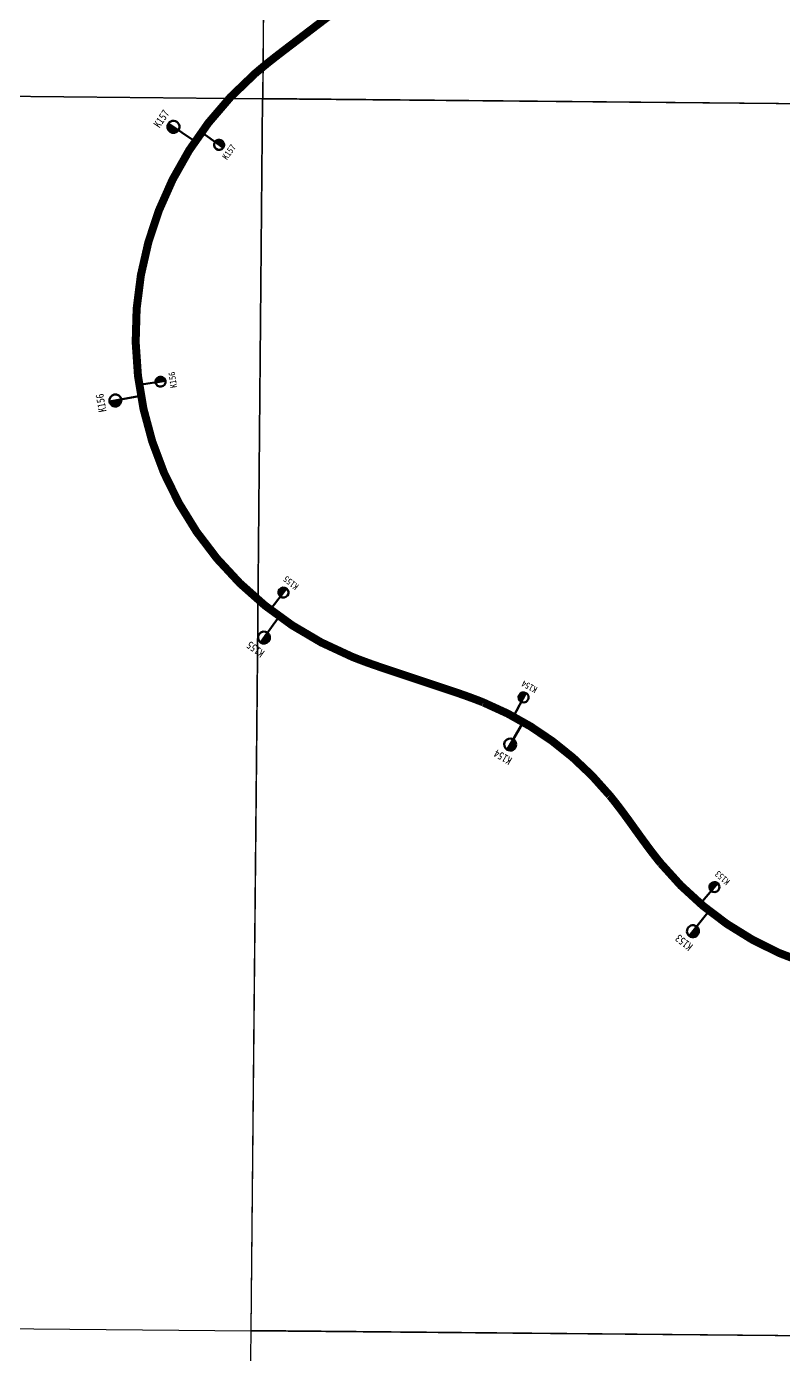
# Model space of a CAD drawing. Header units: millimetres. Extents: x 35376015 to 35425557, y 2978369 to 3016004.
# Drawn here: x 35381374 to 35384209, y 2997384 to 3002361 of the extents above; entities that cross this region are included whole.
import ezdxf
from ezdxf.enums import TextEntityAlignment as Align

# ---------------------------------------------------------------- set-up
doc = ezdxf.new("R2010")
doc.units = ezdxf.units.MM
doc.header["$XCLIPFRAME"] = 0
doc.layers.add('station', color=1, linetype='Continuous', lineweight=60)
doc.layers.add('zhix', color=5, linetype='Continuous', lineweight=30)
doc.styles.add('GTF_XW', font='SIMHEI.TTF', dxfattribs={"width": 0.85})
picture_1 = doc.add_image_def('image5.tif', size_in_pixel=(17319, 14071))
picture_2 = doc.add_image_def('image6.tif', size_in_pixel=(17417, 14321))
picture_3 = doc.add_image_def('image7.tif', size_in_pixel=(17253, 14076))
picture_4 = doc.add_image_def('image8.tif', size_in_pixel=(17420, 14303))
picture_5 = doc.add_image_def('image9.tif', size_in_pixel=(17328, 14208))

# ---------------------------------------------------------------- blocks, each defined once
blk = doc.blocks.new('公里标')
at = {"layer": 'station'}
h = blk.add_hatch(color=256, dxfattribs=at)
edge = h.paths.add_edge_path()
edge.add_arc((0, 13), 3, 90, 270)
edge.add_line((0, 10), (0, 16))
blk.add_line((0, 16), (0, 0), dxfattribs=at)
blk.add_lwpolyline([(0, 16, 1), (0, 10)], format="xyb", close=True, dxfattribs=at)
blk.add_lwpolyline([(0, 16, -1), (0, 10, -15.340907)], format="xyb", dxfattribs=at)

msp = doc.modelspace()

# ---------------------------------------------------------------- linework, layer by layer
at = {"color": 7, "lineweight": 30, "const_width": 1}
for points in [[(35384426.3, 3006001.2, 0.000006), (35384390.1, 3006275.6, -0.000003), (35384334.1, 3006699.2, -0.004654)], [(35384446.2, 3006003.8, 0.000006), (35384409.9, 3006278.2, -0.000003), (35384354, 3006701.8, -0.004654)]]:
    msp.add_lwpolyline(points, format="xyb", dxfattribs=at)
at = {"layer": 'zhix', "color": 1, "const_width": 30, "flags": 128}
msp.add_lwpolyline([(35384298.3, 2998848.4, -0.14126), (35383750.1, 2999224.5), (35383749.8, 2999224.9), (35383749.2, 2999225.7), (35383748.5, 2999226.4), (35383747.9, 2999227.2), (35383747.3, 2999228), (35383746.6, 2999228.8), (35383746, 2999229.5), (35383745.4, 2999230.3), (35383744.7, 2999231.1), (35383744.1, 2999231.9), (35383743.5, 2999232.6), (35383742.8, 2999233.4), (35383742.2, 2999234.2), (35383741.6, 2999235), (35383741, 2999235.7), (35383740.3, 2999236.5), (35383739.7, 2999237.3), (35383739.1, 2999238.1), (35383738.5, 2999238.9), (35383737.8, 2999239.7), (35383737.2, 2999240.4), (35383736.6, 2999241.2), (35383736, 2999242), (35383735.3, 2999242.8), (35383734.7, 2999243.6), (35383734.1, 2999244.3), (35383733.5, 2999245.1), (35383732.9, 2999245.9), (35383732.2, 2999246.7), (35383731.6, 2999247.5), (35383731, 2999248.3), (35383730.4, 2999249.1), (35383729.8, 2999249.9), (35383729.2, 2999250.6), (35383728.5, 2999251.4), (35383727.9, 2999252.2), (35383727.3, 2999253), (35383726.7, 2999253.8), (35383726.1, 2999254.6), (35383725.5, 2999255.4), (35383724.9, 2999256.2), (35383724.2, 2999257), (35383723.6, 2999257.7), (35383723, 2999258.5), (35383722.4, 2999259.3), (35383721.8, 2999260.1), (35383721.2, 2999260.9), (35383720.6, 2999261.7), (35383720, 2999262.5), (35383719.4, 2999263.3), (35383718.7, 2999264.1), (35383718.1, 2999264.9), (35383717.5, 2999265.7), (35383716.9, 2999266.5), (35383716.3, 2999267.3), (35383715.7, 2999268.1), (35383715.1, 2999268.9), (35383714.5, 2999269.6), (35383713.9, 2999270.4), (35383713.3, 2999271.2), (35383712.7, 2999272), (35383712.1, 2999272.8), (35383711.5, 2999273.6), (35383710.9, 2999274.4), (35383710.3, 2999275.2), (35383709.7, 2999276), (35383709.1, 2999276.8), (35383708.5, 2999277.6), (35383707.9, 2999278.4), (35383707.3, 2999279.2), (35383706.7, 2999280), (35383706.1, 2999280.8), (35383705.5, 2999281.6), (35383704.9, 2999282.4), (35383704.3, 2999283.2), (35383703.7, 2999284), (35383703.1, 2999284.8), (35383702.5, 2999285.6), (35383701.9, 2999286.4), (35383701.3, 2999287.2), (35383700.7, 2999288), (35383700.1, 2999288.8), (35383699.5, 2999289.6), (35383698.9, 2999290.5), (35383698.3, 2999291.3), (35383697.7, 2999292.1), (35383697.1, 2999292.9), (35383696.5, 2999293.7), (35383695.9, 2999294.5), (35383695.3, 2999295.3), (35383694.7, 2999296.1), (35383694.2, 2999296.9), (35383693.6, 2999297.7), (35383693, 2999298.5), (35383692.4, 2999299.3), (35383691.8, 2999300.1), (35383691.2, 2999300.9), (35383690.6, 2999301.7), (35383690, 2999302.5), (35383689.4, 2999303.3), (35383688.8, 2999304.1), (35383688.2, 2999305), (35383687.7, 2999305.8), (35383687.1, 2999306.6), (35383686.5, 2999307.4), (35383685.9, 2999308.2), (35383685.3, 2999309), (35383684.7, 2999309.8), (35383684.1, 2999310.6), (35383683.5, 2999311.4), (35383682.9, 2999312.2), (35383682.4, 2999313), (35383681.8, 2999313.8), (35383681.2, 2999314.7), (35383680.6, 2999315.5), (35383680, 2999316.3), (35383679.4, 2999317.1), (35383678.8, 2999317.9), (35383678.2, 2999318.7), (35383677.7, 2999319.5), (35383677.1, 2999320.3), (35383676.5, 2999321.1), (35383675.9, 2999321.9), (35383675.3, 2999322.7), (35383674.7, 2999323.6), (35383674.1, 2999324.4), (35383673.6, 2999325.2), (35383673, 2999326), (35383672.4, 2999326.8), (35383671.8, 2999327.6), (35383671.2, 2999328.4), (35383670.6, 2999329.2), (35383670, 2999330), (35383669.5, 2999330.9), (35383668.9, 2999331.7), (35383668.3, 2999332.5), (35383667.7, 2999333.3), (35383667.1, 2999334.1), (35383666.5, 2999334.9), (35383666, 2999335.7), (35383665.4, 2999336.5), (35383664.8, 2999337.4), (35383664.2, 2999338.2), (35383663.6, 2999339), (35383663, 2999339.8), (35383662.5, 2999340.6), (35383661.9, 2999341.4), (35383661.3, 2999342.2), (35383660.7, 2999343), (35383660.1, 2999343.8), (35383659.5, 2999344.7), (35383659, 2999345.5), (35383658.4, 2999346.3), (35383657.8, 2999347.1), (35383657.2, 2999347.9), (35383656.6, 2999348.7), (35383656, 2999349.5), (35383655.5, 2999350.3), (35383654.9, 2999351.2), (35383654.3, 2999352), (35383653.7, 2999352.8), (35383653.1, 2999353.6), (35383652.5, 2999354.4), (35383652, 2999355.2), (35383651.4, 2999356), (35383650.8, 2999356.8), (35383650.2, 2999357.7), (35383649.6, 2999358.5), (35383649, 2999359.3), (35383648.5, 2999360.1), (35383647.9, 2999360.9), (35383647.3, 2999361.7), (35383646.7, 2999362.5), (35383646.1, 2999363.3), (35383645.5, 2999364.2), (35383645, 2999365), (35383644.4, 2999365.8), (35383643.8, 2999366.6), (35383643.2, 2999367.4), (35383642.6, 2999368.2), (35383642, 2999369), (35383641.5, 2999369.8), (35383640.9, 2999370.7), (35383640.3, 2999371.5), (35383639.7, 2999372.3), (35383639.1, 2999373.1), (35383638.5, 2999373.9), (35383637.9, 2999374.7), (35383637.4, 2999375.5), (35383636.8, 2999376.3), (35383636.2, 2999377.1), (35383635.6, 2999378), (35383635, 2999378.8), (35383634.4, 2999379.6), (35383633.8, 2999380.4), (35383633.3, 2999381.2), (35383632.7, 2999382), (35383632.1, 2999382.8), (35383631.5, 2999383.6), (35383630.9, 2999384.4), (35383630.3, 2999385.2), (35383629.7, 2999386.1), (35383629.2, 2999386.9), (35383628.6, 2999387.7), (35383628, 2999388.5), (35383627.4, 2999389.3), (35383626.8, 2999390.1), (35383626.2, 2999390.9), (35383625.6, 2999391.7), (35383625, 2999392.5), (35383624.5, 2999393.3), (35383623.9, 2999394.1), (35383623.3, 2999395), (35383622.7, 2999395.8), (35383622.1, 2999396.6), (35383621.5, 2999397.4), (35383620.9, 2999398.2), (35383620.3, 2999399), (35383619.7, 2999399.8), (35383619.1, 2999400.6), (35383618.6, 2999401.4), (35383618, 2999402.2), (35383617.4, 2999403), (35383616.8, 2999403.8), (35383616.2, 2999404.6), (35383615.6, 2999405.4), (35383615, 2999406.3), (35383614.4, 2999407.1), (35383613.8, 2999407.9), (35383613.2, 2999408.7), (35383612.6, 2999409.5), (35383612, 2999410.3), (35383611.4, 2999411.1), (35383610.9, 2999411.9), (35383610.3, 2999412.7), (35383609.7, 2999413.5), (35383609.1, 2999414.3), (35383608.5, 2999415.1), (35383607.9, 2999415.9), (35383607.3, 2999416.7), (35383606.7, 2999417.5), (35383606.1, 2999418.3), (35383605.5, 2999419.1), (35383604.9, 2999419.9), (35383604.3, 2999420.7), (35383603.7, 2999421.5), (35383603.1, 2999422.3), (35383602.5, 2999423.1), (35383601.9, 2999423.9), (35383601.3, 2999424.7), (35383600.7, 2999425.5), (35383600.1, 2999426.3), (35383599.5, 2999427.1), (35383598.9, 2999427.9), (35383598.3, 2999428.7), (35383597.7, 2999429.5), (35383597.1, 2999430.3), (35383596.5, 2999431.1), (35383595.9, 2999431.9), (35383595.3, 2999432.7), (35383594.7, 2999433.5), (35383594.1, 2999434.3), (35383593.5, 2999435.1), (35383592.9, 2999435.9), (35383592.3, 2999436.7), (35383591.6, 2999437.5), (35383591, 2999438.3), (35383590.4, 2999439.1), (35383589.8, 2999439.9), (35383589.2, 2999440.7), (35383588.6, 2999441.4), (35383588, 2999442.2), (35383587.4, 2999443), (35383586.8, 2999443.8), (35383586.2, 2999444.6), (35383585.6, 2999445.4), (35383584.9, 2999446.2), (35383584.3, 2999447), (35383583.7, 2999447.8), (35383583.1, 2999448.6), (35383582.5, 2999449.4), (35383581.9, 2999450.2), (35383581.3, 2999450.9), (35383580.7, 2999451.7), (35383580, 2999452.5), (35383579.4, 2999453.3), (35383578.8, 2999454.1), (35383578.2, 2999454.9), (35383577.6, 2999455.7), (35383577, 2999456.5), (35383576.3, 2999457.2), (35383575.7, 2999458), (35383575.1, 2999458.8), (35383574.5, 2999459.6), (35383573.9, 2999460.4), (35383573.2, 2999461.2), (35383572.6, 2999461.9), (35383572, 2999462.7), (35383571.4, 2999463.5), (35383570.7, 2999464.3), (35383570.1, 2999465.1), (35383569.5, 2999465.9), (35383568.9, 2999466.6), (35383568.2, 2999467.4), (35383567.6, 2999468.2), (35383567, 2999469), (35383566.4, 2999469.8), (35383565.7, 2999470.5), (35383565.1, 2999471.3), (35383564.5, 2999472.1), (35383563.8, 2999472.9), (35383563.2, 2999473.6), (35383562.6, 2999474.4), (35383562, 2999475.2), (35383561.3, 2999476), (35383560.7, 2999476.7), (35383560.1, 2999477.5), (35383559.4, 2999478.3), (35383558.8, 2999479.1), (35383558.5, 2999479.4, 0.124159), (35383085.9, 2999827.6), (35383085.5, 2999827.8), (35383084.6, 2999828.1), (35383083.6, 2999828.5), (35383082.7, 2999828.9), (35383081.8, 2999829.3), (35383080.9, 2999829.6), (35383079.9, 2999830), (35383079, 2999830.4), (35383078.1, 2999830.8), (35383077.1, 2999831.1), (35383076.2, 2999831.5), (35383075.3, 2999831.9), (35383074.4, 2999832.2), (35383073.4, 2999832.6), (35383072.5, 2999833), (35383071.6, 2999833.4), (35383070.6, 2999833.7), (35383069.7, 2999834.1), (35383068.8, 2999834.4), (35383067.8, 2999834.8), (35383066.9, 2999835.2), (35383066, 2999835.5), (35383065, 2999835.9), (35383064.1, 2999836.3), (35383063.2, 2999836.6), (35383062.2, 2999837), (35383061.3, 2999837.3), (35383060.4, 2999837.7), (35383059.4, 2999838.1), (35383058.5, 2999838.4), (35383057.6, 2999838.8), (35383056.6, 2999839.1), (35383055.7, 2999839.5), (35383054.8, 2999839.8), (35383053.8, 2999840.2), (35383052.9, 2999840.6), (35383052, 2999840.9), (35383051, 2999841.3), (35383050.1, 2999841.6), (35383049.2, 2999842), (35383048.2, 2999842.3), (35383047.3, 2999842.7), (35383046.4, 2999843), (35383045.4, 2999843.4), (35383044.5, 2999843.7), (35383043.5, 2999844.1), (35383042.6, 2999844.4), (35383041.7, 2999844.8), (35383040.7, 2999845.1), (35383039.8, 2999845.5), (35383038.9, 2999845.8), (35383037.9, 2999846.1), (35383037, 2999846.5), (35383036, 2999846.8), (35383035.1, 2999847.2), (35383034.2, 2999847.5), (35383033.2, 2999847.9), (35383032.3, 2999848.2), (35383031.3, 2999848.5), (35383030.4, 2999848.9), (35383029.5, 2999849.2), (35383028.5, 2999849.6), (35383027.6, 2999849.9), (35383026.6, 2999850.2), (35383025.7, 2999850.6), (35383024.8, 2999850.9), (35383023.8, 2999851.3), (35383022.9, 2999851.6), (35383021.9, 2999851.9), (35383021, 2999852.3), (35383020, 2999852.6), (35383019.1, 2999852.9), (35383018.2, 2999853.3), (35383017.2, 2999853.6), (35383016.3, 2999853.9), (35383015.3, 2999854.3), (35383014.4, 2999854.6), (35383013.4, 2999854.9), (35383012.5, 2999855.3), (35383011.6, 2999855.6), (35383010.6, 2999855.9), (35383009.7, 2999856.3), (35383008.7, 2999856.6), (35383007.8, 2999856.9), (35383006.8, 2999857.3), (35383005.9, 2999857.6), (35383005, 2999857.9), (35383004, 2999858.3), (35383003.1, 2999858.6), (35383002.1, 2999858.9), (35383001.2, 2999859.2), (35383000.2, 2999859.6), (35382999.3, 2999859.9), (35382998.3, 2999860.2), (35382997.4, 2999860.5), (35382996.5, 2999860.9), (35382995.5, 2999861.2), (35382994.6, 2999861.5), (35382993.6, 2999861.9), (35382992.7, 2999862.2), (35382991.7, 2999862.5), (35382990.8, 2999862.8), (35382989.8, 2999863.2), (35382988.9, 2999863.5), (35382987.9, 2999863.8), (35382987, 2999864.1), (35382986, 2999864.4), (35382985.1, 2999864.8), (35382984.2, 2999865.1), (35382983.2, 2999865.4), (35382982.3, 2999865.7), (35382981.3, 2999866.1), (35382980.4, 2999866.4), (35382979.4, 2999866.7), (35382978.5, 2999867), (35382977.5, 2999867.3), (35382976.6, 2999867.7), (35382975.6, 2999868), (35382974.7, 2999868.3), (35382973.7, 2999868.6), (35382972.8, 2999868.9), (35382971.8, 2999869.3), (35382970.9, 2999869.6), (35382969.9, 2999869.9), (35382969, 2999870.2), (35382968.1, 2999870.5), (35382967.1, 2999870.9), (35382966.2, 2999871.2), (35382965.2, 2999871.5), (35382964.3, 2999871.8), (35382963.3, 2999872.1), (35382962.4, 2999872.5), (35382961.4, 2999872.8), (35382960.5, 2999873.1), (35382959.5, 2999873.4), (35382958.6, 2999873.7), (35382957.6, 2999874), (35382956.7, 2999874.4), (35382955.7, 2999874.7), (35382954.8, 2999875), (35382953.8, 2999875.3), (35382952.9, 2999875.6), (35382951.9, 2999875.9), (35382951, 2999876.3), (35382950, 2999876.6), (35382949.1, 2999876.9), (35382948.1, 2999877.2), (35382947.2, 2999877.5), (35382946.2, 2999877.8), (35382945.3, 2999878.2), (35382944.3, 2999878.5), (35382943.4, 2999878.8), (35382942.4, 2999879.1), (35382941.5, 2999879.4), (35382940.6, 2999879.7), (35382939.6, 2999880.1), (35382938.7, 2999880.4), (35382937.7, 2999880.7), (35382936.8, 2999881), (35382935.8, 2999881.3), (35382752.1, 2999942.5), (35382751.2, 2999942.9), (35382750.2, 2999943.2), (35382749.3, 2999943.5), (35382748.3, 2999943.8), (35382747.4, 2999944.1), (35382746.4, 2999944.4), (35382745.5, 2999944.8), (35382744.5, 2999945.1), (35382743.6, 2999945.4), (35382742.6, 2999945.7), (35382741.7, 2999946), (35382740.7, 2999946.3), (35382739.8, 2999946.7), (35382738.8, 2999947), (35382737.9, 2999947.3), (35382736.9, 2999947.6), (35382736, 2999947.9), (35382735, 2999948.2), (35382734.1, 2999948.6), (35382733.1, 2999948.9), (35382732.2, 2999949.2), (35382731.2, 2999949.5), (35382730.3, 2999949.8), (35382729.3, 2999950.1), (35382728.4, 2999950.5), (35382727.4, 2999950.8), (35382726.5, 2999951.1), (35382725.6, 2999951.4), (35382724.6, 2999951.7), (35382723.7, 2999952), (35382722.7, 2999952.4), (35382721.8, 2999952.7), (35382720.8, 2999953), (35382719.9, 2999953.3), (35382718.9, 2999953.6), (35382718, 2999954), (35382717, 2999954.3), (35382716.1, 2999954.6), (35382715.1, 2999954.9), (35382714.2, 2999955.2), (35382713.2, 2999955.6), (35382712.3, 2999955.9), (35382711.3, 2999956.2), (35382710.4, 2999956.5), (35382709.4, 2999956.8), (35382708.5, 2999957.2), (35382707.5, 2999957.5), (35382706.6, 2999957.8), (35382705.7, 2999958.1), (35382704.7, 2999958.4), (35382703.8, 2999958.8), (35382702.8, 2999959.1), (35382701.9, 2999959.4), (35382700.9, 2999959.7), (35382700, 2999960), (35382699, 2999960.4), (35382698.1, 2999960.7), (35382697.1, 2999961), (35382696.2, 2999961.3), (35382695.2, 2999961.7), (35382694.3, 2999962), (35382693.3, 2999962.3), (35382692.4, 2999962.6), (35382691.5, 2999963), (35382690.5, 2999963.3), (35382689.6, 2999963.6), (35382688.6, 2999963.9), (35382687.7, 2999964.3), (35382686.7, 2999964.6), (35382685.8, 2999964.9), (35382684.8, 2999965.2), (35382683.9, 2999965.6), (35382682.9, 2999965.9), (35382682, 2999966.2), (35382681.1, 2999966.6), (35382680.1, 2999966.9), (35382679.2, 2999967.2), (35382678.2, 2999967.5), (35382677.3, 2999967.9), (35382676.3, 2999968.2), (35382675.4, 2999968.5), (35382674.5, 2999968.9), (35382673.5, 2999969.2), (35382672.6, 2999969.5), (35382671.6, 2999969.9), (35382670.7, 2999970.2), (35382669.7, 2999970.5), (35382668.8, 2999970.8), (35382667.8, 2999971.2), (35382666.9, 2999971.5), (35382666, 2999971.8), (35382665, 2999972.2), (35382664.1, 2999972.5), (35382663.1, 2999972.9), (35382662.2, 2999973.2), (35382661.3, 2999973.5), (35382660.3, 2999973.9), (35382659.4, 2999974.2), (35382658.4, 2999974.5), (35382657.5, 2999974.9), (35382656.5, 2999975.2), (35382655.6, 2999975.5), (35382654.7, 2999975.9), (35382653.7, 2999976.2), (35382652.8, 2999976.6), (35382651.8, 2999976.9), (35382650.9, 2999977.2), (35382650, 2999977.6), (35382649, 2999977.9), (35382648.1, 2999978.3), (35382647.1, 2999978.6), (35382646.2, 2999979), (35382645.3, 2999979.3), (35382644.3, 2999979.6), (35382643.4, 2999980), (35382642.4, 2999980.3), (35382641.5, 2999980.7), (35382640.6, 2999981), (35382639.6, 2999981.4), (35382638.7, 2999981.7), (35382637.8, 2999982.1), (35382636.8, 2999982.4), (35382635.9, 2999982.8), (35382634.9, 2999983.1), (35382634, 2999983.5), (35382633.1, 2999983.8), (35382632.1, 2999984.2), (35382631.2, 2999984.5), (35382630.3, 2999984.9), (35382629.3, 2999985.2), (35382628.4, 2999985.6), (35382627.4, 2999985.9), (35382626.5, 2999986.3), (35382625.6, 2999986.6), (35382624.6, 2999987), (35382623.7, 2999987.3), (35382622.8, 2999987.7), (35382621.8, 2999988), (35382620.9, 2999988.4), (35382620, 2999988.8), (35382619, 2999989.1), (35382618.1, 2999989.5), (35382617.2, 2999989.8), (35382616.2, 2999990.2), (35382615.3, 2999990.6), (35382614.4, 2999990.9), (35382613.4, 2999991.3), (35382612.5, 2999991.6), (35382611.6, 2999992), (35382610.6, 2999992.4), (35382609.7, 2999992.7), (35382608.8, 2999993.1), (35382607.9, 2999993.5), (35382606.9, 2999993.8), (35382606, 2999994.2), (35382605.1, 2999994.6), (35382604.1, 2999994.9), (35382603.2, 2999995.3), (35382602.3, 2999995.7), (35382601.3, 2999996), (35382600.4, 2999996.4), (35382599.5, 2999996.8), (35382598.6, 2999997.2), (35382597.6, 2999997.5), (35382596.7, 2999997.9), (35382595.8, 2999998.3), (35382594.9, 2999998.6), (35382593.9, 2999999), (35382593, 2999999.4), (35382592.5, 2999999.6, -0.55872), (35382228.6, 3002183.6), (35382229, 3002184), (35382229.8, 3002184.6), (35382230.5, 3002185.3), (35382231.3, 3002185.9), (35382232, 3002186.6), (35382232.8, 3002187.2), (35382233.6, 3002187.9), (35382234.3, 3002188.5), (35382235.1, 3002189.2), (35382235.8, 3002189.9), (35382236.6, 3002190.5), (35382237.3, 3002191.2), (35382238.1, 3002191.8), (35382238.9, 3002192.5), (35382239.6, 3002193.1), (35382240.4, 3002193.8), (35382241.1, 3002194.4), (35382241.9, 3002195), (35382242.7, 3002195.7), (35382243.4, 3002196.3), (35382244.2, 3002197), (35382245, 3002197.6), (35382245.7, 3002198.3), (35382246.5, 3002198.9), (35382247.3, 3002199.6), (35382248, 3002200.2), (35382248.8, 3002200.9), (35382249.6, 3002201.5), (35382250.3, 3002202.1), (35382251.1, 3002202.8), (35382251.9, 3002203.4), (35382252.6, 3002204.1), (35382253.4, 3002204.7), (35382254.2, 3002205.3), (35382254.9, 3002206), (35382255.7, 3002206.6), (35382256.5, 3002207.3), (35382257.2, 3002207.9), (35382258, 3002208.5), (35382258.8, 3002209.2), (35382259.6, 3002209.8), (35382260.3, 3002210.4), (35382261.1, 3002211.1), (35382261.9, 3002211.7), (35382262.6, 3002212.3), (35382263.4, 3002213), (35382264.2, 3002213.6), (35382265, 3002214.2), (35382265.7, 3002214.9), (35382266.5, 3002215.5), (35382267.3, 3002216.1), (35382268.1, 3002216.8), (35382268.8, 3002217.4), (35382269.6, 3002218), (35382270.4, 3002218.7), (35382271.2, 3002219.3), (35382271.9, 3002219.9), (35382272.7, 3002220.6), (35382273.5, 3002221.2), (35382274.3, 3002221.8), (35382275.1, 3002222.4), (35382275.8, 3002223.1), (35382276.6, 3002223.7), (35382277.4, 3002224.3), (35382278.2, 3002225), (35382278.9, 3002225.6), (35382279.7, 3002226.2), (35382280.5, 3002226.8), (35382281.3, 3002227.5), (35382282.1, 3002228.1), (35382282.9, 3002228.7), (35382283.6, 3002229.3), (35382284.4, 3002230), (35382285.2, 3002230.6), (35382286, 3002231.2), (35382286.8, 3002231.8), (35382287.5, 3002232.4), (35382288.3, 3002233.1), (35382289.1, 3002233.7), (35382289.9, 3002234.3), (35382290.7, 3002234.9), (35382291.5, 3002235.5), (35382292.2, 3002236.2), (35382293, 3002236.8), (35382293.8, 3002237.4), (35382294.6, 3002238), (35382295.4, 3002238.6), (35382296.2, 3002239.3), (35382297, 3002239.9), (35382297.7, 3002240.5), (35382298.5, 3002241.1), (35382299.3, 3002241.7), (35382300.1, 3002242.4), (35382300.9, 3002243), (35382301.7, 3002243.6), (35382302.5, 3002244.2), (35382303.3, 3002244.8), (35382304, 3002245.4), (35382304.8, 3002246.1), (35382305.6, 3002246.7), (35382306.4, 3002247.3), (35382307.2, 3002247.9), (35382308, 3002248.5), (35382308.8, 3002249.1), (35382309.6, 3002249.7), (35382310.3, 3002250.4), (35382311.1, 3002251), (35382311.9, 3002251.6), (35382312.7, 3002252.2), (35382313.5, 3002252.8), (35382314.3, 3002253.4), (35382315.1, 3002254), (35382315.9, 3002254.7), (35382316.7, 3002255.3), (35382317.5, 3002255.9), (35382318.2, 3002256.5), (35382319, 3002257.1), (35382319.8, 3002257.7), (35382320.6, 3002258.3), (35382321.4, 3002258.9), (35382322.2, 3002259.5), (35382323, 3002260.2), (35382323.8, 3002260.8), (35382324.6, 3002261.4), (35382325.4, 3002262), (35382326.2, 3002262.6), (35382327, 3002263.2), (35382327.8, 3002263.8), (35382328.5, 3002264.4), (35382329.3, 3002265), (35382330.1, 3002265.6), (35382330.9, 3002266.3), (35382331.7, 3002266.9), (35382332.5, 3002267.5), (35382333.3, 3002268.1), (35382334.1, 3002268.7), (35382334.9, 3002269.3), (35382335.7, 3002269.9), (35382336.5, 3002270.5), (35382337.3, 3002271.1), (35382338.1, 3002271.7), (35382338.9, 3002272.3), (35382339.7, 3002273), (35382340.4, 3002273.6), (35382341.2, 3002274.2), (35382342, 3002274.8), (35382342.8, 3002275.4), (35382343.6, 3002276), (35382344.4, 3002276.6), (35382345.2, 3002277.2), (35382346, 3002277.8), (35382346.8, 3002278.4), (35382347.6, 3002279), (35382348.4, 3002279.6), (35382349.2, 3002280.2), (35382350, 3002280.8), (35382350.8, 3002281.5), (35382351.6, 3002282.1), (35382352.4, 3002282.7), (35382353.2, 3002283.3), (35382354, 3002283.9), (35382354.7, 3002284.5), (35382355.5, 3002285.1), (35382356.3, 3002285.7), (35382357.1, 3002286.3), (35382357.9, 3002286.9), (35382358.7, 3002287.5), (35382359.5, 3002288.1), (35382360.3, 3002288.7), (35382361.1, 3002289.3), (35382815.7, 3002636.2)], format="xyb", dxfattribs=at)
at = {"layer": 'zhix', "color": 5, "const_width": 30, "flags": 128}
msp.add_lwpolyline([(35384298.3, 2998848.4, -0.14126), (35383750.1, 2999224.5), (35383749.8, 2999224.9), (35383749.2, 2999225.7), (35383748.5, 2999226.4), (35383747.9, 2999227.2), (35383747.3, 2999228), (35383746.6, 2999228.8), (35383746, 2999229.5), (35383745.4, 2999230.3), (35383744.7, 2999231.1), (35383744.1, 2999231.9), (35383743.5, 2999232.6), (35383742.8, 2999233.4), (35383742.2, 2999234.2), (35383741.6, 2999235), (35383741, 2999235.7), (35383740.3, 2999236.5), (35383739.7, 2999237.3), (35383739.1, 2999238.1), (35383738.5, 2999238.9), (35383737.8, 2999239.7), (35383737.2, 2999240.4), (35383736.6, 2999241.2), (35383736, 2999242), (35383735.3, 2999242.8), (35383734.7, 2999243.6), (35383734.1, 2999244.3), (35383733.5, 2999245.1), (35383732.9, 2999245.9), (35383732.2, 2999246.7), (35383731.6, 2999247.5), (35383731, 2999248.3), (35383730.4, 2999249.1), (35383729.8, 2999249.9), (35383729.2, 2999250.6), (35383728.5, 2999251.4), (35383727.9, 2999252.2), (35383727.3, 2999253), (35383726.7, 2999253.8), (35383726.1, 2999254.6), (35383725.5, 2999255.4), (35383724.9, 2999256.2), (35383724.2, 2999257), (35383723.6, 2999257.7), (35383723, 2999258.5), (35383722.4, 2999259.3), (35383721.8, 2999260.1), (35383721.2, 2999260.9), (35383720.6, 2999261.7), (35383720, 2999262.5), (35383719.4, 2999263.3), (35383718.7, 2999264.1), (35383718.1, 2999264.9), (35383717.5, 2999265.7), (35383716.9, 2999266.5), (35383716.3, 2999267.3), (35383715.7, 2999268.1), (35383715.1, 2999268.9), (35383714.5, 2999269.6), (35383713.9, 2999270.4), (35383713.3, 2999271.2), (35383712.7, 2999272), (35383712.1, 2999272.8), (35383711.5, 2999273.6), (35383710.9, 2999274.4), (35383710.3, 2999275.2), (35383709.7, 2999276), (35383709.1, 2999276.8), (35383708.5, 2999277.6), (35383707.9, 2999278.4), (35383707.3, 2999279.2), (35383706.7, 2999280), (35383706.1, 2999280.8), (35383705.5, 2999281.6), (35383704.9, 2999282.4), (35383704.3, 2999283.2), (35383703.7, 2999284), (35383703.1, 2999284.8), (35383702.5, 2999285.6), (35383701.9, 2999286.4), (35383701.3, 2999287.2), (35383700.7, 2999288), (35383700.1, 2999288.8), (35383699.5, 2999289.6), (35383698.9, 2999290.5), (35383698.3, 2999291.3), (35383697.7, 2999292.1), (35383697.1, 2999292.9), (35383696.5, 2999293.7), (35383695.9, 2999294.5), (35383695.3, 2999295.3), (35383694.7, 2999296.1), (35383694.2, 2999296.9), (35383693.6, 2999297.7), (35383693, 2999298.5), (35383692.4, 2999299.3), (35383691.8, 2999300.1), (35383691.2, 2999300.9), (35383690.6, 2999301.7), (35383690, 2999302.5), (35383689.4, 2999303.3), (35383688.8, 2999304.1), (35383688.2, 2999305), (35383687.7, 2999305.8), (35383687.1, 2999306.6), (35383686.5, 2999307.4), (35383685.9, 2999308.2), (35383685.3, 2999309), (35383684.7, 2999309.8), (35383684.1, 2999310.6), (35383683.5, 2999311.4), (35383682.9, 2999312.2), (35383682.4, 2999313), (35383681.8, 2999313.8), (35383681.2, 2999314.7), (35383680.6, 2999315.5), (35383680, 2999316.3), (35383679.4, 2999317.1), (35383678.8, 2999317.9), (35383678.2, 2999318.7), (35383677.7, 2999319.5), (35383677.1, 2999320.3), (35383676.5, 2999321.1), (35383675.9, 2999321.9), (35383675.3, 2999322.7), (35383674.7, 2999323.6), (35383674.1, 2999324.4), (35383673.6, 2999325.2), (35383673, 2999326), (35383672.4, 2999326.8), (35383671.8, 2999327.6), (35383671.2, 2999328.4), (35383670.6, 2999329.2), (35383670, 2999330), (35383669.5, 2999330.9), (35383668.9, 2999331.7), (35383668.3, 2999332.5), (35383667.7, 2999333.3), (35383667.1, 2999334.1), (35383666.5, 2999334.9), (35383666, 2999335.7), (35383665.4, 2999336.5), (35383664.8, 2999337.4), (35383664.2, 2999338.2), (35383663.6, 2999339), (35383663, 2999339.8), (35383662.5, 2999340.6), (35383661.9, 2999341.4), (35383661.3, 2999342.2), (35383660.7, 2999343), (35383660.1, 2999343.8), (35383659.5, 2999344.7), (35383659, 2999345.5), (35383658.4, 2999346.3), (35383657.8, 2999347.1), (35383657.2, 2999347.9), (35383656.6, 2999348.7), (35383656, 2999349.5), (35383655.5, 2999350.3), (35383654.9, 2999351.2), (35383654.3, 2999352), (35383653.7, 2999352.8), (35383653.1, 2999353.6), (35383652.5, 2999354.4), (35383652, 2999355.2), (35383651.4, 2999356), (35383650.8, 2999356.8), (35383650.2, 2999357.7), (35383649.6, 2999358.5), (35383649, 2999359.3), (35383648.5, 2999360.1), (35383647.9, 2999360.9), (35383647.3, 2999361.7), (35383646.7, 2999362.5), (35383646.1, 2999363.3), (35383645.5, 2999364.2), (35383645, 2999365), (35383644.4, 2999365.8), (35383643.8, 2999366.6), (35383643.2, 2999367.4), (35383642.6, 2999368.2), (35383642, 2999369), (35383641.5, 2999369.8), (35383640.9, 2999370.7), (35383640.3, 2999371.5), (35383639.7, 2999372.3), (35383639.1, 2999373.1), (35383638.5, 2999373.9), (35383637.9, 2999374.7), (35383637.4, 2999375.5), (35383636.8, 2999376.3), (35383636.2, 2999377.1), (35383635.6, 2999378), (35383635, 2999378.8), (35383634.4, 2999379.6), (35383633.8, 2999380.4), (35383633.3, 2999381.2), (35383632.7, 2999382), (35383632.1, 2999382.8), (35383631.5, 2999383.6), (35383630.9, 2999384.4), (35383630.3, 2999385.2), (35383629.7, 2999386.1), (35383629.2, 2999386.9), (35383628.6, 2999387.7), (35383628, 2999388.5), (35383627.4, 2999389.3), (35383626.8, 2999390.1), (35383626.2, 2999390.9), (35383625.6, 2999391.7), (35383625, 2999392.5), (35383624.5, 2999393.3), (35383623.9, 2999394.1), (35383623.3, 2999395), (35383622.7, 2999395.8), (35383622.1, 2999396.6), (35383621.5, 2999397.4), (35383620.9, 2999398.2), (35383620.3, 2999399), (35383619.7, 2999399.8), (35383619.1, 2999400.6), (35383618.6, 2999401.4), (35383618, 2999402.2), (35383617.4, 2999403), (35383616.8, 2999403.8), (35383616.2, 2999404.6), (35383615.6, 2999405.4), (35383615, 2999406.3), (35383614.4, 2999407.1), (35383613.8, 2999407.9), (35383613.2, 2999408.7), (35383612.6, 2999409.5), (35383612, 2999410.3), (35383611.4, 2999411.1), (35383610.9, 2999411.9), (35383610.3, 2999412.7), (35383609.7, 2999413.5), (35383609.1, 2999414.3), (35383608.5, 2999415.1), (35383607.9, 2999415.9), (35383607.3, 2999416.7), (35383606.7, 2999417.5), (35383606.1, 2999418.3), (35383605.5, 2999419.1), (35383604.9, 2999419.9), (35383604.3, 2999420.7), (35383603.7, 2999421.5), (35383603.1, 2999422.3), (35383602.5, 2999423.1), (35383601.9, 2999423.9), (35383601.3, 2999424.7), (35383600.7, 2999425.5), (35383600.1, 2999426.3), (35383599.5, 2999427.1), (35383598.9, 2999427.9), (35383598.3, 2999428.7), (35383597.7, 2999429.5), (35383597.1, 2999430.3), (35383596.5, 2999431.1), (35383595.9, 2999431.9), (35383595.3, 2999432.7), (35383594.7, 2999433.5), (35383594.1, 2999434.3), (35383593.5, 2999435.1), (35383592.9, 2999435.9), (35383592.3, 2999436.7), (35383591.6, 2999437.5), (35383591, 2999438.3), (35383590.4, 2999439.1), (35383589.8, 2999439.9), (35383589.2, 2999440.7), (35383588.6, 2999441.4), (35383588, 2999442.2), (35383587.4, 2999443), (35383586.8, 2999443.8), (35383586.2, 2999444.6), (35383585.6, 2999445.4), (35383584.9, 2999446.2), (35383584.3, 2999447), (35383583.7, 2999447.8), (35383583.1, 2999448.6), (35383582.5, 2999449.4), (35383581.9, 2999450.2), (35383581.3, 2999450.9), (35383580.7, 2999451.7), (35383580, 2999452.5), (35383579.4, 2999453.3), (35383578.8, 2999454.1), (35383578.2, 2999454.9), (35383577.6, 2999455.7), (35383577, 2999456.5), (35383576.3, 2999457.2), (35383575.7, 2999458), (35383575.1, 2999458.8), (35383574.5, 2999459.6), (35383573.9, 2999460.4), (35383573.2, 2999461.2), (35383572.6, 2999461.9), (35383572, 2999462.7), (35383571.4, 2999463.5), (35383570.7, 2999464.3), (35383570.1, 2999465.1), (35383569.5, 2999465.9), (35383568.9, 2999466.6), (35383568.2, 2999467.4), (35383567.6, 2999468.2), (35383567, 2999469), (35383566.4, 2999469.8), (35383565.7, 2999470.5), (35383565.1, 2999471.3), (35383564.5, 2999472.1), (35383563.8, 2999472.9), (35383563.2, 2999473.6), (35383562.6, 2999474.4), (35383562, 2999475.2), (35383561.3, 2999476), (35383560.7, 2999476.7), (35383560.1, 2999477.5), (35383559.4, 2999478.3), (35383558.8, 2999479.1), (35383558.5, 2999479.4, 0.124159), (35383085.9, 2999827.6), (35383085.5, 2999827.8), (35383084.6, 2999828.1), (35383083.6, 2999828.5), (35383082.7, 2999828.9), (35383081.8, 2999829.3), (35383080.9, 2999829.6), (35383079.9, 2999830), (35383079, 2999830.4), (35383078.1, 2999830.8), (35383077.1, 2999831.1), (35383076.2, 2999831.5), (35383075.3, 2999831.9), (35383074.4, 2999832.2), (35383073.4, 2999832.6), (35383072.5, 2999833), (35383071.6, 2999833.4), (35383070.6, 2999833.7), (35383069.7, 2999834.1), (35383068.8, 2999834.4), (35383067.8, 2999834.8), (35383066.9, 2999835.2), (35383066, 2999835.5), (35383065, 2999835.9), (35383064.1, 2999836.3), (35383063.2, 2999836.6), (35383062.2, 2999837), (35383061.3, 2999837.3), (35383060.4, 2999837.7), (35383059.4, 2999838.1), (35383058.5, 2999838.4), (35383057.6, 2999838.8), (35383056.6, 2999839.1), (35383055.7, 2999839.5), (35383054.8, 2999839.8), (35383053.8, 2999840.2), (35383052.9, 2999840.6), (35383052, 2999840.9), (35383051, 2999841.3), (35383050.1, 2999841.6), (35383049.2, 2999842), (35383048.2, 2999842.3), (35383047.3, 2999842.7), (35383046.4, 2999843), (35383045.4, 2999843.4), (35383044.5, 2999843.7), (35383043.5, 2999844.1), (35383042.6, 2999844.4), (35383041.7, 2999844.8), (35383040.7, 2999845.1), (35383039.8, 2999845.5), (35383038.9, 2999845.8), (35383037.9, 2999846.1), (35383037, 2999846.5), (35383036, 2999846.8), (35383035.1, 2999847.2), (35383034.2, 2999847.5), (35383033.2, 2999847.9), (35383032.3, 2999848.2), (35383031.3, 2999848.5), (35383030.4, 2999848.9), (35383029.5, 2999849.2), (35383028.5, 2999849.6), (35383027.6, 2999849.9), (35383026.6, 2999850.2), (35383025.7, 2999850.6), (35383024.8, 2999850.9), (35383023.8, 2999851.3), (35383022.9, 2999851.6), (35383021.9, 2999851.9), (35383021, 2999852.3), (35383020, 2999852.6), (35383019.1, 2999852.9), (35383018.2, 2999853.3), (35383017.2, 2999853.6), (35383016.3, 2999853.9), (35383015.3, 2999854.3), (35383014.4, 2999854.6), (35383013.4, 2999854.9), (35383012.5, 2999855.3), (35383011.6, 2999855.6), (35383010.6, 2999855.9), (35383009.7, 2999856.3), (35383008.7, 2999856.6), (35383007.8, 2999856.9), (35383006.8, 2999857.3), (35383005.9, 2999857.6), (35383005, 2999857.9), (35383004, 2999858.3), (35383003.1, 2999858.6), (35383002.1, 2999858.9), (35383001.2, 2999859.2), (35383000.2, 2999859.6), (35382999.3, 2999859.9), (35382998.3, 2999860.2), (35382997.4, 2999860.5), (35382996.5, 2999860.9), (35382995.5, 2999861.2), (35382994.6, 2999861.5), (35382993.6, 2999861.9), (35382992.7, 2999862.2), (35382991.7, 2999862.5), (35382990.8, 2999862.8), (35382989.8, 2999863.2), (35382988.9, 2999863.5), (35382987.9, 2999863.8), (35382987, 2999864.1), (35382986, 2999864.4), (35382985.1, 2999864.8), (35382984.2, 2999865.1), (35382983.2, 2999865.4), (35382982.3, 2999865.7), (35382981.3, 2999866.1), (35382980.4, 2999866.4), (35382979.4, 2999866.7), (35382978.5, 2999867), (35382977.5, 2999867.3), (35382976.6, 2999867.7), (35382975.6, 2999868), (35382974.7, 2999868.3), (35382973.7, 2999868.6), (35382972.8, 2999868.9), (35382971.8, 2999869.3), (35382970.9, 2999869.6), (35382969.9, 2999869.9), (35382969, 2999870.2), (35382968.1, 2999870.5), (35382967.1, 2999870.9), (35382966.2, 2999871.2), (35382965.2, 2999871.5), (35382964.3, 2999871.8), (35382963.3, 2999872.1), (35382962.4, 2999872.5), (35382961.4, 2999872.8), (35382960.5, 2999873.1), (35382959.5, 2999873.4), (35382958.6, 2999873.7), (35382957.6, 2999874), (35382956.7, 2999874.4), (35382955.7, 2999874.7), (35382954.8, 2999875), (35382953.8, 2999875.3), (35382952.9, 2999875.6), (35382951.9, 2999875.9), (35382951, 2999876.3), (35382950, 2999876.6), (35382949.1, 2999876.9), (35382948.1, 2999877.2), (35382947.2, 2999877.5), (35382946.2, 2999877.8), (35382945.3, 2999878.2), (35382944.3, 2999878.5), (35382943.4, 2999878.8), (35382942.4, 2999879.1), (35382941.5, 2999879.4), (35382940.6, 2999879.7), (35382939.6, 2999880.1), (35382938.7, 2999880.4), (35382937.7, 2999880.7), (35382936.8, 2999881), (35382935.8, 2999881.3), (35382752.1, 2999942.5), (35382751.2, 2999942.9), (35382750.2, 2999943.2), (35382749.3, 2999943.5), (35382748.3, 2999943.8), (35382747.4, 2999944.1), (35382746.4, 2999944.4), (35382745.5, 2999944.8), (35382744.5, 2999945.1), (35382743.6, 2999945.4), (35382742.6, 2999945.7), (35382741.7, 2999946), (35382740.7, 2999946.3), (35382739.8, 2999946.7), (35382738.8, 2999947), (35382737.9, 2999947.3), (35382736.9, 2999947.6), (35382736, 2999947.9), (35382735, 2999948.2), (35382734.1, 2999948.6), (35382733.1, 2999948.9), (35382732.2, 2999949.2), (35382731.2, 2999949.5), (35382730.3, 2999949.8), (35382729.3, 2999950.1), (35382728.4, 2999950.5), (35382727.4, 2999950.8), (35382726.5, 2999951.1), (35382725.6, 2999951.4), (35382724.6, 2999951.7), (35382723.7, 2999952), (35382722.7, 2999952.4), (35382721.8, 2999952.7), (35382720.8, 2999953), (35382719.9, 2999953.3), (35382718.9, 2999953.6), (35382718, 2999954), (35382717, 2999954.3), (35382716.1, 2999954.6), (35382715.1, 2999954.9), (35382714.2, 2999955.2), (35382713.2, 2999955.6), (35382712.3, 2999955.9), (35382711.3, 2999956.2), (35382710.4, 2999956.5), (35382709.4, 2999956.8), (35382708.5, 2999957.2), (35382707.5, 2999957.5), (35382706.6, 2999957.8), (35382705.7, 2999958.1), (35382704.7, 2999958.4), (35382703.8, 2999958.8), (35382702.8, 2999959.1), (35382701.9, 2999959.4), (35382700.9, 2999959.7), (35382700, 2999960), (35382699, 2999960.4), (35382698.1, 2999960.7), (35382697.1, 2999961), (35382696.2, 2999961.3), (35382695.2, 2999961.7), (35382694.3, 2999962), (35382693.3, 2999962.3), (35382692.4, 2999962.6), (35382691.5, 2999963), (35382690.5, 2999963.3), (35382689.6, 2999963.6), (35382688.6, 2999963.9), (35382687.7, 2999964.3), (35382686.7, 2999964.6), (35382685.8, 2999964.9), (35382684.8, 2999965.2), (35382683.9, 2999965.6), (35382682.9, 2999965.9), (35382682, 2999966.2), (35382681.1, 2999966.6), (35382680.1, 2999966.9), (35382679.2, 2999967.2), (35382678.2, 2999967.5), (35382677.3, 2999967.9), (35382676.3, 2999968.2), (35382675.4, 2999968.5), (35382674.5, 2999968.9), (35382673.5, 2999969.2), (35382672.6, 2999969.5), (35382671.6, 2999969.9), (35382670.7, 2999970.2), (35382669.7, 2999970.5), (35382668.8, 2999970.8), (35382667.8, 2999971.2), (35382666.9, 2999971.5), (35382666, 2999971.8), (35382665, 2999972.2), (35382664.1, 2999972.5), (35382663.1, 2999972.9), (35382662.2, 2999973.2), (35382661.3, 2999973.5), (35382660.3, 2999973.9), (35382659.4, 2999974.2), (35382658.4, 2999974.5), (35382657.5, 2999974.9), (35382656.5, 2999975.2), (35382655.6, 2999975.5), (35382654.7, 2999975.9), (35382653.7, 2999976.2), (35382652.8, 2999976.6), (35382651.8, 2999976.9), (35382650.9, 2999977.2), (35382650, 2999977.6), (35382649, 2999977.9), (35382648.1, 2999978.3), (35382647.1, 2999978.6), (35382646.2, 2999979), (35382645.3, 2999979.3), (35382644.3, 2999979.6), (35382643.4, 2999980), (35382642.4, 2999980.3), (35382641.5, 2999980.7), (35382640.6, 2999981), (35382639.6, 2999981.4), (35382638.7, 2999981.7), (35382637.8, 2999982.1), (35382636.8, 2999982.4), (35382635.9, 2999982.8), (35382634.9, 2999983.1), (35382634, 2999983.5), (35382633.1, 2999983.8), (35382632.1, 2999984.2), (35382631.2, 2999984.5), (35382630.3, 2999984.9), (35382629.3, 2999985.2), (35382628.4, 2999985.6), (35382627.4, 2999985.9), (35382626.5, 2999986.3), (35382625.6, 2999986.6), (35382624.6, 2999987), (35382623.7, 2999987.3), (35382622.8, 2999987.7), (35382621.8, 2999988), (35382620.9, 2999988.4), (35382620, 2999988.8), (35382619, 2999989.1), (35382618.1, 2999989.5), (35382617.2, 2999989.8), (35382616.2, 2999990.2), (35382615.3, 2999990.6), (35382614.4, 2999990.9), (35382613.4, 2999991.3), (35382612.5, 2999991.6), (35382611.6, 2999992), (35382610.6, 2999992.4), (35382609.7, 2999992.7), (35382608.8, 2999993.1), (35382607.9, 2999993.5), (35382606.9, 2999993.8), (35382606, 2999994.2), (35382605.1, 2999994.6), (35382604.1, 2999994.9), (35382603.2, 2999995.3), (35382602.3, 2999995.7), (35382601.3, 2999996), (35382600.4, 2999996.4), (35382599.5, 2999996.8), (35382598.6, 2999997.2), (35382597.6, 2999997.5), (35382596.7, 2999997.9), (35382595.8, 2999998.3), (35382594.9, 2999998.6), (35382593.9, 2999999), (35382593, 2999999.4), (35382592.5, 2999999.6, -0.55872), (35382228.6, 3002183.6), (35382229, 3002184), (35382229.8, 3002184.6), (35382230.5, 3002185.3), (35382231.3, 3002185.9), (35382232, 3002186.6), (35382232.8, 3002187.2), (35382233.6, 3002187.9), (35382234.3, 3002188.5), (35382235.1, 3002189.2), (35382235.8, 3002189.9), (35382236.6, 3002190.5), (35382237.3, 3002191.2), (35382238.1, 3002191.8), (35382238.9, 3002192.5), (35382239.6, 3002193.1), (35382240.4, 3002193.8), (35382241.1, 3002194.4), (35382241.9, 3002195), (35382242.7, 3002195.7), (35382243.4, 3002196.3), (35382244.2, 3002197), (35382245, 3002197.6), (35382245.7, 3002198.3), (35382246.5, 3002198.9), (35382247.3, 3002199.6), (35382248, 3002200.2), (35382248.8, 3002200.9), (35382249.6, 3002201.5), (35382250.3, 3002202.1), (35382251.1, 3002202.8), (35382251.9, 3002203.4), (35382252.6, 3002204.1), (35382253.4, 3002204.7), (35382254.2, 3002205.3), (35382254.9, 3002206), (35382255.7, 3002206.6), (35382256.5, 3002207.3), (35382257.2, 3002207.9), (35382258, 3002208.5), (35382258.8, 3002209.2), (35382259.6, 3002209.8), (35382260.3, 3002210.4), (35382261.1, 3002211.1), (35382261.9, 3002211.7), (35382262.6, 3002212.3), (35382263.4, 3002213), (35382264.2, 3002213.6), (35382265, 3002214.2), (35382265.7, 3002214.9), (35382266.5, 3002215.5), (35382267.3, 3002216.1), (35382268.1, 3002216.8), (35382268.8, 3002217.4), (35382269.6, 3002218), (35382270.4, 3002218.7), (35382271.2, 3002219.3), (35382271.9, 3002219.9), (35382272.7, 3002220.6), (35382273.5, 3002221.2), (35382274.3, 3002221.8), (35382275.1, 3002222.4), (35382275.8, 3002223.1), (35382276.6, 3002223.7), (35382277.4, 3002224.3), (35382278.2, 3002225), (35382278.9, 3002225.6), (35382279.7, 3002226.2), (35382280.5, 3002226.8), (35382281.3, 3002227.5), (35382282.1, 3002228.1), (35382282.9, 3002228.7), (35382283.6, 3002229.3), (35382284.4, 3002230), (35382285.2, 3002230.6), (35382286, 3002231.2), (35382286.8, 3002231.8), (35382287.5, 3002232.4), (35382288.3, 3002233.1), (35382289.1, 3002233.7), (35382289.9, 3002234.3), (35382290.7, 3002234.9), (35382291.5, 3002235.5), (35382292.2, 3002236.2), (35382293, 3002236.8), (35382293.8, 3002237.4), (35382294.6, 3002238), (35382295.4, 3002238.6), (35382296.2, 3002239.3), (35382297, 3002239.9), (35382297.7, 3002240.5), (35382298.5, 3002241.1), (35382299.3, 3002241.7), (35382300.1, 3002242.4), (35382300.9, 3002243), (35382301.7, 3002243.6), (35382302.5, 3002244.2), (35382303.3, 3002244.8), (35382304, 3002245.4), (35382304.8, 3002246.1), (35382305.6, 3002246.7), (35382306.4, 3002247.3), (35382307.2, 3002247.9), (35382308, 3002248.5), (35382308.8, 3002249.1), (35382309.6, 3002249.7), (35382310.3, 3002250.4), (35382311.1, 3002251), (35382311.9, 3002251.6), (35382312.7, 3002252.2), (35382313.5, 3002252.8), (35382314.3, 3002253.4), (35382315.1, 3002254), (35382315.9, 3002254.7), (35382316.7, 3002255.3), (35382317.5, 3002255.9), (35382318.2, 3002256.5), (35382319, 3002257.1), (35382319.8, 3002257.7), (35382320.6, 3002258.3), (35382321.4, 3002258.9), (35382322.2, 3002259.5), (35382323, 3002260.2), (35382323.8, 3002260.8), (35382324.6, 3002261.4), (35382325.4, 3002262), (35382326.2, 3002262.6), (35382327, 3002263.2), (35382327.8, 3002263.8), (35382328.5, 3002264.4), (35382329.3, 3002265), (35382330.1, 3002265.6), (35382330.9, 3002266.3), (35382331.7, 3002266.9), (35382332.5, 3002267.5), (35382333.3, 3002268.1), (35382334.1, 3002268.7), (35382334.9, 3002269.3), (35382335.7, 3002269.9), (35382336.5, 3002270.5), (35382337.3, 3002271.1), (35382338.1, 3002271.7), (35382338.9, 3002272.3), (35382339.7, 3002273), (35382340.4, 3002273.6), (35382341.2, 3002274.2), (35382342, 3002274.8), (35382342.8, 3002275.4), (35382343.6, 3002276), (35382344.4, 3002276.6), (35382345.2, 3002277.2), (35382346, 3002277.8), (35382346.8, 3002278.4), (35382347.6, 3002279), (35382348.4, 3002279.6), (35382349.2, 3002280.2), (35382350, 3002280.8), (35382350.8, 3002281.5), (35382351.6, 3002282.1), (35382352.4, 3002282.7), (35382353.2, 3002283.3), (35382354, 3002283.9), (35382354.7, 3002284.5), (35382355.5, 3002285.1), (35382356.3, 3002285.7), (35382357.1, 3002286.3), (35382357.9, 3002286.9), (35382358.7, 3002287.5), (35382359.5, 3002288.1), (35382360.3, 3002288.7), (35382361.1, 3002289.3), (35382815.7, 3002636.2)], format="xyb", dxfattribs=at)

# ---------------------------------------------------------------- block references
at = {"layer": 'station', "color": 1, "yscale": 7.5, "zscale": 7.5}
for p, xscale, rotation in [((35382005.3, 3001931), 7.500000001454903, 55.97619470763042), ((35381802.7, 3000976.8), 7.500000000082467, 100.04987128413), ((35382320.9, 3000150.2), 7.499999998447633, 144.1235478102608), ((35383234.8, 2999754.4), 7.500000000730487, 149.8459460858487), ((35383931.1, 2999046.8), 7.499999998846386, 141.5959060187155)]:
    msp.add_blockref('公里标', p, dxfattribs=dict(at, xscale=xscale, rotation=rotation))
at = {"layer": 'station', "color": 5, "yscale": 6.25, "zscale": 6.25}
for p, xscale, rotation in [((35382029.6, 3001965.7), 6.249999999347849, 234.108083267074), ((35381796, 3001018.6), 6.250000000061022, 278.1817597982214), ((35382287, 3000175.6), 6.250000002264071, 322.2554363695401), ((35383197.8, 2999775), 6.250000001414704, 331.869733532632), ((35383898.4, 2999073.7), 6.249999998004551, 319.5721185864455)]:
    msp.add_blockref('公里标', p, dxfattribs=dict(at, xscale=xscale, rotation=rotation))

# ---------------------------------------------------------------- texts
at = {"layer": 'station', "color": 1, "style": 'GTF_XW', "width": 0.85}
for s, rotation, p in [('K157', 55.9762, (35381891.7, 3002007.7)), ('K156', 100.0499, (35381667.7, 3000952.8)), ('K155', 144.1235, (35382240.6, 3000039.1)), ('K154', 149.8459, (35383165.9, 2999635.8)), ('K153', 141.5959, (35383845.9, 2998939.4))]:
    msp.add_text(s, height=30, rotation=rotation, dxfattribs=at).set_placement(p, align=Align.CENTER)
at = {"layer": 'station', "color": 5, "style": 'GTF_XW', "width": 0.85}
for s, rotation, p in [('K157', 54.1081, (35382122.2, 3001898.7)), ('K156', 98.1818, (35381909.1, 3001034.9)), ('K155', 142.2554, (35382357, 3000266)), ('K154', 151.8697, (35383251.7, 2999875.8)), ('K153', 139.5721, (35383972.5, 2999160.7))]:
    msp.add_text(s, height=25, rotation=rotation, dxfattribs=at).set_placement(p, align=Align.TOP_CENTER)

# ---------------------------------------------------------------- pictures from other files: only their frames are drawn
at = {"color": 251}
image = msp.add_image(picture_1, insert=(35375733.2, 3001326.1), size_in_units=(7322.8, 5949.5), rotation=-0.00796, dxfattribs=at)
image.set_boundary_path([(882.5, 1196), (841.1, 5380.47), (773.55, 12118.47), (7727.64, 12186.57), (15435.2, 12261.2), (15497.07, 5379.34), (15537.2, 1337.47), (7726.33, 1263.74), (882.15, 1196.2), (882.5, 1196)])
image = msp.add_image(picture_2, insert=(35381883.7, 3001221.5), size_in_units=(7360.9, 6052.4), rotation=0.00067, dxfattribs=at)
image.set_boundary_path([(989.37, 1338.45), (928.64, 7747.7), (887, 12265.2), (9740.05, 12345.96), (15551.9, 12399.46), (15591.7, 7745.65), (15649.7, 1472.9), (7371.78, 1395.44), (990.47, 1338.54), (989.37, 1338.45)])
image = msp.add_image(picture_3, insert=(35375655.1, 2996730.5), size_in_units=(7293.8, 5950.7), rotation=-0.00214, dxfattribs=at)
image.set_boundary_path([(958.66, 1254.93), (909.1, 6341.95), (851.24, 12177.45), (10278.4, 12269.97), (15517.17, 12319.9), (15573, 6343.06), (15619.2, 1395.2), (10276.1, 1344.06), (957.5, 1254.53), (958.66, 1254.93)])
image = msp.add_image(picture_4, insert=(35381855.8, 2996605), size_in_units=(7359.9, 6043), rotation=-0.00316, dxfattribs=at)
image.set_boundary_path([(951.33, 1317.28), (907, 6265.5), (848.3, 12249.27), (9807.66, 12330.8), (15521.05, 12383.2), (15573.06, 6265.83), (15621.3, 1456.4), (7441.35, 1377.55), (949.8, 1315.67), (951.33, 1317.28)])
image = msp.add_image(picture_5, insert=(35381804, 2992022.5), size_in_units=(7330.7, 6010.8), rotation=0.00603, dxfattribs=at)
image.set_boundary_path([(970.36, 1322.84), (915.6, 7169.04), (867, 12239.27), (9918.96, 12322.4), (15530.96, 12373.4), (15575.5, 7168.9), (15626.93, 1457.6), (12282.3, 1428.74), (970.73, 1323.17), (970.36, 1322.84)])

doc.saveas('drawing.dxf')
